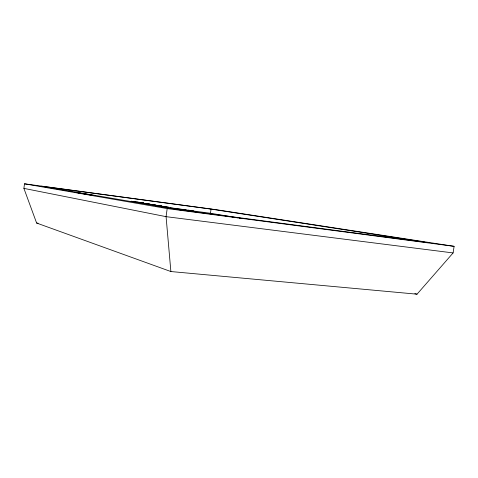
<?xml version="1.0" encoding="UTF-8"?>
<svg xmlns="http://www.w3.org/2000/svg" width="478" height="478" viewBox="0 0 478 478"><rect width="100%" height="100%" fill="white"/><g stroke="black" fill="none" stroke-linecap="round" stroke-linejoin="round"><path stroke-width="0.72" d="M23.9 188.386L24.492 183.815L216.498 209.734L454.1 246.331L453.096 252.928L417.031 294.185L170.879 271.54L36.621 223.041L23.9 188.386L166.075 216.665L453.096 252.928M24.492 183.815L167.181 208.593L166.075 216.665L170.879 271.54M237.703 217.777L210.475 213.254L211.049 209.107L41.431 186.217L179.381 209.812L424.864 242.161L211.049 209.107M36.621 223.041L38.109 223.208M163.488 206.855L164.97 207.052M166.446 207.249L168.662 207.542M170.138 207.733L175.306 208.42M176.782 208.617L186.384 209.884M187.866 210.081L193.769 210.864M155.894 206.042L210.475 213.254M167.181 208.593L454.1 246.331M239.173 218.022L240.643 218.261M150.014 204.112L137.102 202.266L155.876 205.104M142.689 203.21L161.97 206.132L148.491 204.196M414.856 293.653L417.031 294.185M164.546 206.568L154.878 205.283L168.68 207.261L164.546 206.568M75.948 192.407L74.586 192.228L95.104 195.711L75.948 192.407M140.173 202.451L131.097 201.244L143.705 203.048L140.173 202.451"/></g></svg>
